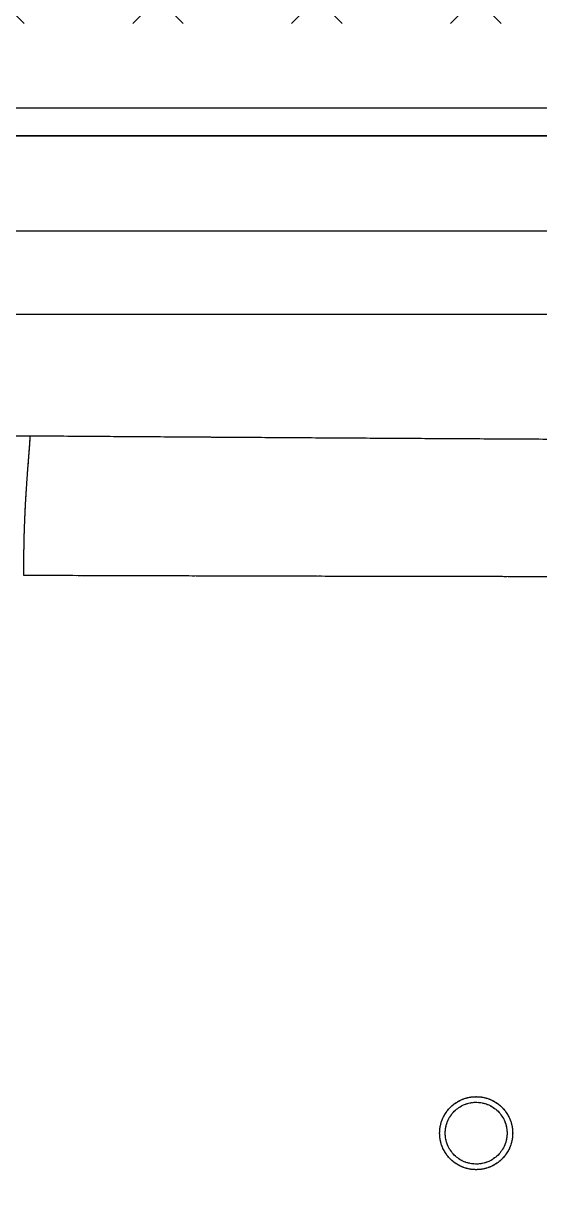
# Model space of a CAD drawing. Header units: millimetres. Extents: x 18456 to 179493, y -203649 to 469211.
# Drawn here: x 114083.7 to 114267.4, y -180577.8 to -180159.2 of the extents above; entities that cross this region are included whole.
import ezdxf

# ---------------------------------------------------------------- set-up
doc = ezdxf.new("R2010")
doc.units = ezdxf.units.MM
doc.linetypes.add('X-평면도(기본형)$0$HIDDENX2', pattern=[0.75, 0.5, -0.25])
for name, color, linetype, true_color in [('X-평면도(기본형)$0$40HAT', 9, 'Continuous', 0x808080), ('X-평면도(기본형)$0$FIN', 9, 'Continuous', 0x808080), ('X-평면도(기본형)$0$FUR', 6, 'Continuous', 0xff00ff), ('X-평면도(기본형)$0$MC', 7, 'Continuous', 0x7f7fff)]:
    doc.layers.add(name, color=color, linetype=linetype, true_color=true_color)

# ---------------------------------------------------------------- blocks, each defined once
blk = doc.blocks.new('X-평면도(기본형)$0$SB1703 1500')
at = {"layer": 'X-평면도(기본형)$0$FUR', "color": 8, "linetype": 'X-평면도(기본형)$0$HIDDENX2', "ltscale": 2, "true_color": 0x808080}
for points, degree in [([(1500, 800), (750, 800), (0, 800)], 2), ([(106.13, 766.08), (692.17, 766.08), (1278.21, 766.08)], 2), ([(106.13, 736.37), (496.82, 736.37), (887.51, 736.37), (1278.21, 736.37)], 3), ([(604.95, 691.06), (796.86, 691.76), (988.58, 693.14)], 2), ([(988.58, 693.14), (988.58, 691.32), (988.58, 689.49), (990.82, 669.87), (990.82, 656.75), (990.82, 643.63)], 5)]:
    blk.add_open_spline(points, degree=degree, dxfattribs=at)
at = {"layer": 'X-평면도(기본형)$0$FUR'}
for points in [[(1500, 800), (750, 800), (0, 800)], [(106.13, 766.08), (692.17, 766.08), (1278.21, 766.08)]]:
    blk.add_open_spline(points, degree=2, dxfattribs=at)
at = {"layer": 'X-평면도(기본형)$0$FUR', "color": 8, "true_color": 0x808080}
for points, degree in [([(106.13, 736.37), (496.82, 736.37), (887.51, 736.37), (1278.21, 736.37)], 3), ([(604.95, 691.06), (796.86, 691.76), (988.58, 693.14)], 2), ([(988.58, 693.14), (988.58, 691.32), (988.58, 689.49), (990.82, 669.87), (990.82, 656.75), (990.82, 643.63)], 5)]:
    blk.add_open_spline(points, degree=degree, dxfattribs=at)
at = {"layer": 'X-평면도(기본형)$0$FUR', "color": 8, "linetype": 'X-평면도(기본형)$0$HIDDENX2', "ltscale": 2, "true_color": 0x808080}
for points, degree, knots in [([(988.58, 693.14), (1008.97, 693.14), (1028.75, 693.83), (1048.52, 694.51), (1066.52, 695.84), (1084.59, 697.18), (1099.8, 699.09), (1115, 700.99), (1126.43, 703.35)], 2, [0, 0, 0, 0.25, 0.25, 0.5, 0.5, 0.75, 0.75, 1, 1, 1]), ([(990.82, 643.63), (972.36, 643.57), (935.42, 643.46), (880.01, 643.32), (824.58, 643.22), (769.15, 643.14), (713.71, 643.08), (676.74, 643.07), (658.26, 643.06)], 3, [0, 0, 0, 0, 0.166654, 0.333314, 0.49998, 0.66665, 0.833324, 1, 1, 1, 1]), ([(829.7, 458), (829.07, 457.98), (827.83, 457.93), (826.02, 457.51), (824.28, 456.87), (822.65, 455.98), (821.16, 454.87), (819.84, 453.55), (818.72, 452.05), (817.83, 450.42), (817.19, 448.69), (816.77, 446.87), (816.72, 445.63), (816.7, 445)], 3, [0, 0, 0, 0, 0.09151, 0.182222, 0.272609, 0.363102, 0.45415, 0.545928, 0.636966, 0.727442, 0.817806, 0.908497, 1, 1, 1, 1]), ([(842.7, 445), (842.67, 445.63), (842.62, 446.87), (842.21, 448.69), (841.56, 450.42), (840.67, 452.05), (839.56, 453.55), (838.23, 454.87), (836.74, 455.98), (835.11, 456.87), (833.38, 457.51), (831.56, 457.93), (830.32, 457.98), (829.7, 458)], 3, [0, 0, 0, 0, 0.091507, 0.1822, 0.272562, 0.363034, 0.454068, 0.545843, 0.636888, 0.72738, 0.817767, 0.908483, 1, 1, 1, 1]), ([(840.7, 445), (840.7, 445.72), (840.55, 447.17), (840.13, 448.55), (839.31, 450.54), (838.49, 451.77), (836.47, 453.79), (835.22, 454.62), (832.59, 455.71), (831.13, 456.01), (828.27, 456.01), (826.8, 455.71), (824.17, 454.62), (822.93, 453.79), (820.91, 451.77), (820.08, 450.53), (818.99, 447.89), (818.69, 446.44), (818.7, 445)], 3, [0, 0, 0, 0, 0.0625, 0.125, 0.125, 0.25, 0.25, 0.375, 0.375, 0.5, 0.5, 0.625, 0.625, 0.75, 0.75, 0.875, 0.875, 1, 1, 1, 1]), ([(816.7, 445), (816.72, 444.38), (816.77, 443.14), (817.19, 441.32), (817.83, 439.58), (818.72, 437.95), (819.84, 436.46), (821.16, 435.14), (822.65, 434.02), (824.28, 433.14), (826.02, 432.49), (827.83, 432.08), (829.07, 432.03), (829.7, 432)], 3, [0, 0, 0, 0, 0.091504, 0.182195, 0.272557, 0.36303, 0.454066, 0.545843, 0.636889, 0.727381, 0.817769, 0.908484, 1, 1, 1, 1]), ([(818.7, 445), (818.7, 443.56), (818.98, 442.13), (820.08, 439.47), (820.91, 438.24), (822.93, 436.21), (824.17, 435.38), (826.81, 434.29), (828.27, 434), (831.13, 434), (832.59, 434.29), (835.23, 435.39), (836.46, 436.21), (838.49, 438.24), (839.31, 439.47), (840.14, 441.47), (840.55, 442.84), (840.7, 444.28), (840.7, 445)], 3, [0, 0, 0, 0, 0.125, 0.125, 0.25, 0.25, 0.375, 0.375, 0.5, 0.5, 0.625, 0.625, 0.75, 0.75, 0.875, 0.875, 0.9375, 1, 1, 1, 1]), ([(829.7, 432), (830.32, 432.03), (831.56, 432.08), (833.38, 432.49), (835.11, 433.14), (836.74, 434.02), (838.23, 435.14), (839.56, 436.46), (840.67, 437.96), (841.56, 439.58), (842.21, 441.32), (842.62, 443.14), (842.67, 444.38), (842.7, 445)], 3, [0, 0, 0, 0, 0.091512, 0.182226, 0.272615, 0.363111, 0.45416, 0.545939, 0.636977, 0.727451, 0.817812, 0.908501, 1, 1, 1, 1])]:
    blk.add_open_spline(points, degree=degree, knots=knots, dxfattribs=at)
at = {"layer": 'X-평면도(기본형)$0$FUR', "color": 8, "true_color": 0x808080}
for points, degree, knots in [([(988.58, 693.14), (1008.97, 693.14), (1028.75, 693.83), (1048.52, 694.51), (1066.52, 695.84), (1084.59, 697.18), (1099.8, 699.09), (1115, 700.99), (1126.43, 703.35)], 2, [0, 0, 0, 0.25, 0.25, 0.5, 0.5, 0.75, 0.75, 1, 1, 1]), ([(990.82, 643.63), (972.36, 643.57), (935.42, 643.46), (880.01, 643.32), (824.58, 643.22), (769.15, 643.14), (713.71, 643.08), (676.74, 643.07), (658.26, 643.06)], 3, [0, 0, 0, 0, 0.166654, 0.333314, 0.49998, 0.66665, 0.833324, 1, 1, 1, 1]), ([(829.7, 458), (829.07, 457.98), (827.83, 457.93), (826.02, 457.51), (824.28, 456.87), (822.65, 455.98), (821.16, 454.87), (819.84, 453.55), (818.72, 452.05), (817.83, 450.42), (817.19, 448.69), (816.77, 446.87), (816.72, 445.63), (816.7, 445)], 3, [0, 0, 0, 0, 0.09151, 0.182222, 0.272609, 0.363102, 0.45415, 0.545928, 0.636966, 0.727442, 0.817806, 0.908497, 1, 1, 1, 1]), ([(842.7, 445), (842.67, 445.63), (842.62, 446.87), (842.21, 448.69), (841.56, 450.42), (840.67, 452.05), (839.56, 453.55), (838.23, 454.87), (836.74, 455.98), (835.11, 456.87), (833.38, 457.51), (831.56, 457.93), (830.32, 457.98), (829.7, 458)], 3, [0, 0, 0, 0, 0.091507, 0.1822, 0.272562, 0.363034, 0.454068, 0.545843, 0.636888, 0.72738, 0.817767, 0.908483, 1, 1, 1, 1]), ([(840.7, 445), (840.7, 445.72), (840.55, 447.17), (840.13, 448.55), (839.31, 450.54), (838.49, 451.77), (836.47, 453.79), (835.22, 454.62), (832.59, 455.71), (831.13, 456.01), (828.27, 456.01), (826.8, 455.71), (824.17, 454.62), (822.93, 453.79), (820.91, 451.77), (820.08, 450.53), (818.99, 447.89), (818.69, 446.44), (818.7, 445)], 3, [0, 0, 0, 0, 0.0625, 0.125, 0.125, 0.25, 0.25, 0.375, 0.375, 0.5, 0.5, 0.625, 0.625, 0.75, 0.75, 0.875, 0.875, 1, 1, 1, 1]), ([(816.7, 445), (816.72, 444.38), (816.77, 443.14), (817.19, 441.32), (817.83, 439.58), (818.72, 437.95), (819.84, 436.46), (821.16, 435.14), (822.65, 434.02), (824.28, 433.14), (826.02, 432.49), (827.83, 432.08), (829.07, 432.03), (829.7, 432)], 3, [0, 0, 0, 0, 0.091504, 0.182195, 0.272557, 0.36303, 0.454066, 0.545843, 0.636889, 0.727381, 0.817769, 0.908484, 1, 1, 1, 1]), ([(818.7, 445), (818.7, 443.56), (818.98, 442.13), (820.08, 439.47), (820.91, 438.24), (822.93, 436.21), (824.17, 435.38), (826.81, 434.29), (828.27, 434), (831.13, 434), (832.59, 434.29), (835.23, 435.39), (836.46, 436.21), (838.49, 438.24), (839.31, 439.47), (840.14, 441.47), (840.55, 442.84), (840.7, 444.28), (840.7, 445)], 3, [0, 0, 0, 0, 0.125, 0.125, 0.25, 0.25, 0.375, 0.375, 0.5, 0.5, 0.625, 0.625, 0.75, 0.75, 0.875, 0.875, 0.9375, 1, 1, 1, 1]), ([(829.7, 432), (830.32, 432.03), (831.56, 432.08), (833.38, 432.49), (835.11, 433.14), (836.74, 434.02), (838.23, 435.14), (839.56, 436.46), (840.67, 437.96), (841.56, 439.58), (842.21, 441.32), (842.62, 443.14), (842.67, 444.38), (842.7, 445)], 3, [0, 0, 0, 0, 0.091512, 0.182226, 0.272615, 0.363111, 0.45416, 0.545939, 0.636977, 0.727451, 0.817812, 0.908501, 1, 1, 1, 1])]:
    blk.add_open_spline(points, degree=degree, knots=knots, dxfattribs=at)
blk = doc.blocks.new('X-평면도(기본형)$0$ba15002200')
at = {"layer": 'X-평면도(기본형)$0$MC'}
blk.add_lwpolyline([(0, 2200), (1500, 2200), (1500, 0), (0, 0)], close=True, dxfattribs=at)
at = {"layer": 'X-평면도(기본형)$0$FUR'}
blk.add_blockref('X-평면도(기본형)$0$SB1703 1500', (0, 1400), dxfattribs=at)

msp = doc.modelspace()

# ---------------------------------------------------------------- hatches: boundary and pattern name
at = {"layer": 'X-평면도(기본형)$0$40HAT'}
h = msp.add_hatch(dxfattribs=at)
h.set_pattern_fill('H3', color=256, scale=40, style=0, pattern_type=2)
h.set_pattern_definition([(315, (-605844.544, -337778.427), (28.2842712, 28.2842712), []), (45, (-605844.544, -337778.427), (-28.2842712, 28.2842712), [])])
h.paths.add_polyline_path([(113534.57, -181639.15), (113424.57, -181639.15), (113424.57, -179649.15), (113534.57, -179649.15), (113534.57, -180069.15), (115114.57, -180069.15), (115114.57, -180159.15), (113534.57, -180159.15), (113534.57, -181639.15)], flags=0)

# ---------------------------------------------------------------- linework, layer by layer
at = {"layer": 'X-평면도(기본형)$0$FIN'}
msp.add_line((113564.57, -180189.15), (115084.57, -180189.15), dxfattribs=at)

# ---------------------------------------------------------------- block references
at = {"xscale": -1}
msp.add_blockref('X-평면도(기본형)$0$ba15002200', (115074.57, -182399.15), dxfattribs=at)

doc.saveas('drawing.dxf')
